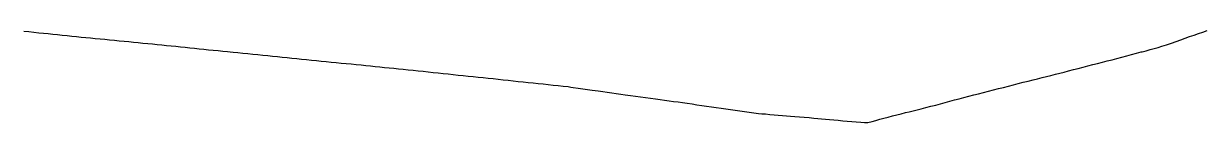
# Model space of a CAD drawing. Header units: inches. Extents: x 130170 to 284068, y 377793 to 804530.
# Drawn here: x 199993 to 202293, y 637313 to 637491 of the extents above; entities that cross this region are included whole.
import ezdxf

# ---------------------------------------------------------------- set-up
doc = ezdxf.new("R2010")
doc.units = ezdxf.units.IN
doc.header["$MEASUREMENT"] = 0
doc.layers.add('muni_il', color=7, linetype='Continuous')

msp = doc.modelspace()

# ---------------------------------------------------------------- linework, layer by layer
at = {"layer": 'muni_il'}
msp.add_lwpolyline([(199992.8, 637491.2), (200002.6, 637490.2), (200012.5, 637489.1), (200022.3, 637488.1), (200031.4, 637487.2), (200040.6, 637486.3), (200049.7, 637485.3), (200058.8, 637484.4), (200067.9, 637483.5), (200077.1, 637482.5), (200086.2, 637481.6), (200095.3, 637480.7), (200104.5, 637479.7), (200113.6, 637478.8), (200122.7, 637477.9), (200132, 637477), (200141.3, 637476.1), (200150.6, 637475.2), (200159.9, 637474.3), (200169.2, 637473.4), (200178.5, 637472.5), (200187.9, 637471.6), (200197.2, 637470.7), (200206.5, 637469.8), (200215.6, 637468.9), (200224.7, 637468), (200233.8, 637467.1), (200242.9, 637466.2), (200252, 637465.3), (200261.1, 637464.3), (200270.2, 637463.4), (200279.3, 637462.5), (200288.4, 637461.6), (200297.5, 637460.7), (200306.6, 637459.8), (200315.7, 637458.8), (200324.7, 637457.9), (200333.8, 637457), (200342.9, 637456.1), (200352.1, 637455.1), (200361.3, 637454.2), (200370.6, 637453.3), (200379.8, 637452.4), (200389, 637451.4), (200394.4, 637451), (200399.7, 637450.5), (200409.3, 637449.5), (200419, 637448.5), (200428.6, 637447.6), (200438.3, 637446.6), (200447.9, 637445.6), (200457.6, 637444.6), (200467.2, 637443.6), (200476.6, 637442.7), (200486, 637441.7), (200495.3, 637440.7), (200504.7, 637439.8), (200514.1, 637438.8), (200523.5, 637437.9), (200532.8, 637436.9), (200542.2, 637435.9), (200551.9, 637435), (200561.6, 637434), (200571.3, 637433.1), (200581, 637432.1), (200590.7, 637431.1), (200600.4, 637430.2), (200610.1, 637429.2), (200619.8, 637428.3), (200629.5, 637427.3), (200639.2, 637426.3), (200648.9, 637425.4), (200658, 637424.5), (200667, 637423.5), (200676, 637422.6), (200685, 637421.7), (200694.1, 637420.8), (200703.1, 637419.9), (200712.1, 637419), (200721.1, 637418), (200730.2, 637417.1), (200739.9, 637416.1), (200749.6, 637415.1), (200759.4, 637414.1), (200769.1, 637413.1), (200778.9, 637412), (200788.6, 637411), (200798.3, 637410), (200808.1, 637409), (200817.8, 637408), (200827.6, 637406.9), (200837.3, 637405.9), (200847, 637404.9), (200856.8, 637403.9), (200866.5, 637402.9), (200876.2, 637401.8), (200885.9, 637400.8), (200895.7, 637399.8), (200905.4, 637398.8), (200915.1, 637397.7), (200924.8, 637396.7), (200934.5, 637395.7), (200944.2, 637394.6), (200953.9, 637393.6), (200963.6, 637392.6), (200973.3, 637391.5), (200983.1, 637390.5), (200992.8, 637389.5), (201002.5, 637388.5), (201012.2, 637387.4), (201021.9, 637386.4), (201031.6, 637385.4), (201041.3, 637384.3), (201051, 637383.3), (201056.1, 637382.4), (201061.1, 637381.4), (201070.3, 637380.2), (201079.5, 637378.9), (201088.7, 637377.7), (201097.9, 637376.4), (201103.7, 637375.7), (201109.5, 637374.9), (201118.3, 637373.6), (201127.1, 637372.4), (201135.8, 637371.2), (201144.6, 637369.9), (201153.3, 637368.7), (201162.1, 637367.4), (201171.9, 637366.1), (201181.7, 637364.8), (201191.6, 637363.5), (201201.4, 637362.1), (201211.2, 637360.8), (201221, 637359.5), (201229.8, 637358.3), (201238.6, 637357.1), (201247.3, 637355.9), (201256.1, 637354.7), (201264.9, 637353.5), (201273.6, 637352.3), (201282.4, 637351.1), (201291.8, 637349.7), (201301.2, 637348.3), (201310.6, 637347), (201320, 637345.6), (201329.4, 637344.3), (201338.8, 637342.9), (201348.2, 637341.5), (201357.6, 637340.2), (201366.6, 637338.9), (201375.6, 637337.6), (201384.7, 637336.3), (201393.7, 637335), (201402.8, 637333.7), (201411.7, 637332.6), (201420.7, 637331.4), (201427.6, 637330.8), (201434.6, 637330.2), (201442.9, 637329.5), (201451.3, 637328.8), (201459.4, 637328.2), (201467.5, 637327.5), (201475.6, 637326.9), (201483.5, 637326.2), (201491.4, 637325.4), (201500.7, 637324.7), (201510, 637323.9), (201519.4, 637323.1), (201528.7, 637322.4), (201536.2, 637321.7), (201543.7, 637321), (201551.2, 637320.3), (201558.7, 637319.6), (201567.3, 637318.8), (201576, 637318), (201584.6, 637317.2), (201593.3, 637316.4), (201602.1, 637315.8), (201610.9, 637315.1), (201619.7, 637314.5), (201626.8, 637313.9), (201633.8, 637313.4), (201641.6, 637315.5), (201649.3, 637317.7), (201657, 637319.9), (201664.7, 637322.1), (201673.1, 637324.2), (201681.5, 637326.3), (201689.8, 637328.5), (201698.2, 637330.6), (201706.5, 637332.8), (201714.1, 637334.6), (201721.7, 637336.5), (201729.3, 637338.4), (201736.9, 637340.3), (201746.5, 637342.7), (201756, 637345.1), (201765.6, 637347.6), (201774.7, 637350), (201783.8, 637352.5), (201792.8, 637355), (201801.9, 637357.4), (201811, 637359.9), (201820.4, 637362.3), (201829.9, 637364.7), (201839.3, 637367.1), (201848.7, 637369.6), (201858.3, 637372), (201868, 637374.5), (201877.7, 637376.9), (201887.3, 637379.4), (201897, 637381.8), (201906.6, 637384.3), (201916.3, 637386.7), (201925.9, 637389.2), (201935.6, 637391.7), (201945.3, 637394.1), (201954.9, 637396.6), (201963.5, 637398.7), (201972.1, 637400.9), (201980.8, 637403.1), (201989.4, 637405.2), (201998, 637407.4), (202006.6, 637409.5), (202015.2, 637411.7), (202023.8, 637413.9), (202033.2, 637416.3), (202042.6, 637418.7), (202052, 637421.1), (202061.4, 637423.6), (202070.7, 637426), (202080.1, 637428.4), (202089.5, 637430.8), (202098.9, 637433.2), (202108.3, 637435.6), (202117.7, 637438.1), (202127.2, 637440.6), (202136.6, 637443.1), (202146.1, 637445.6), (202155.6, 637448.1), (202165, 637450.6), (202166.6, 637450.6), (202174.6, 637453), (202182.5, 637455.3), (202190, 637457.4), (202197.5, 637459.5), (202204.9, 637461.6), (202214.2, 637464.8), (202223.4, 637468), (202232.6, 637471.2), (202241.9, 637474.4), (202250.5, 637477.4), (202259, 637480.4), (202267.6, 637483.3), (202276.2, 637486.3), (202284.8, 637489.3), (202293.3, 637492.3)], dxfattribs=at)

doc.saveas('drawing.dxf')
